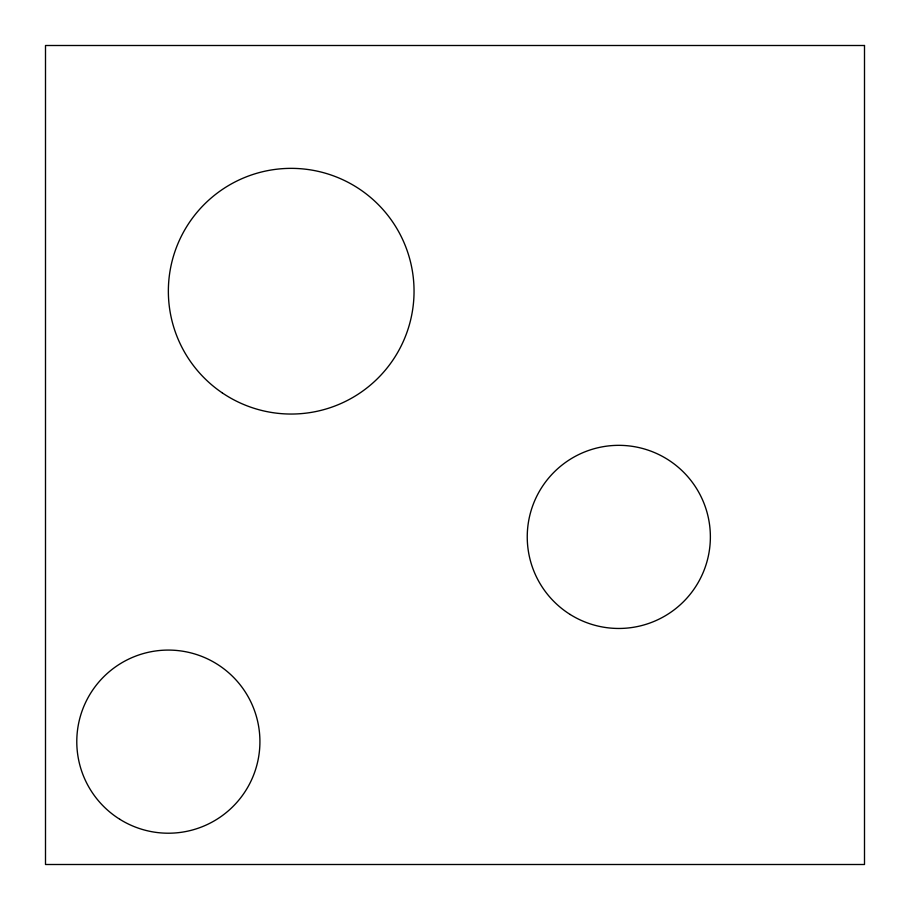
<?xml version="1.0" encoding="UTF-8"?>
<svg xmlns="http://www.w3.org/2000/svg" width="910" height="910" viewBox="0 0 910 910"><rect width="100%" height="100%" fill="white"/><g stroke="black" fill="none" stroke-linecap="round" stroke-linejoin="round"><path stroke-width="1.36" d="M864.5 45.5L45.5 45.5L45.5 864.5L864.5 864.5L864.5 45.5M119.801 819.284A91.569 91.569 0 0 0 259.862 744.88A91.569 91.569 0 0 0 125.387 660.785A91.569 91.569 0 0 0 119.801 819.284M570.183 614.489A91.569 91.569 0 0 0 710.312 540.21A91.569 91.569 0 0 0 575.916 456.001A91.569 91.569 0 0 0 570.183 614.489M222.347 392.938A122.85 122.85 0 0 0 413.732 299.959A122.85 122.85 0 0 0 237.521 180.703A122.85 122.85 0 0 0 222.347 392.938"/></g></svg>
